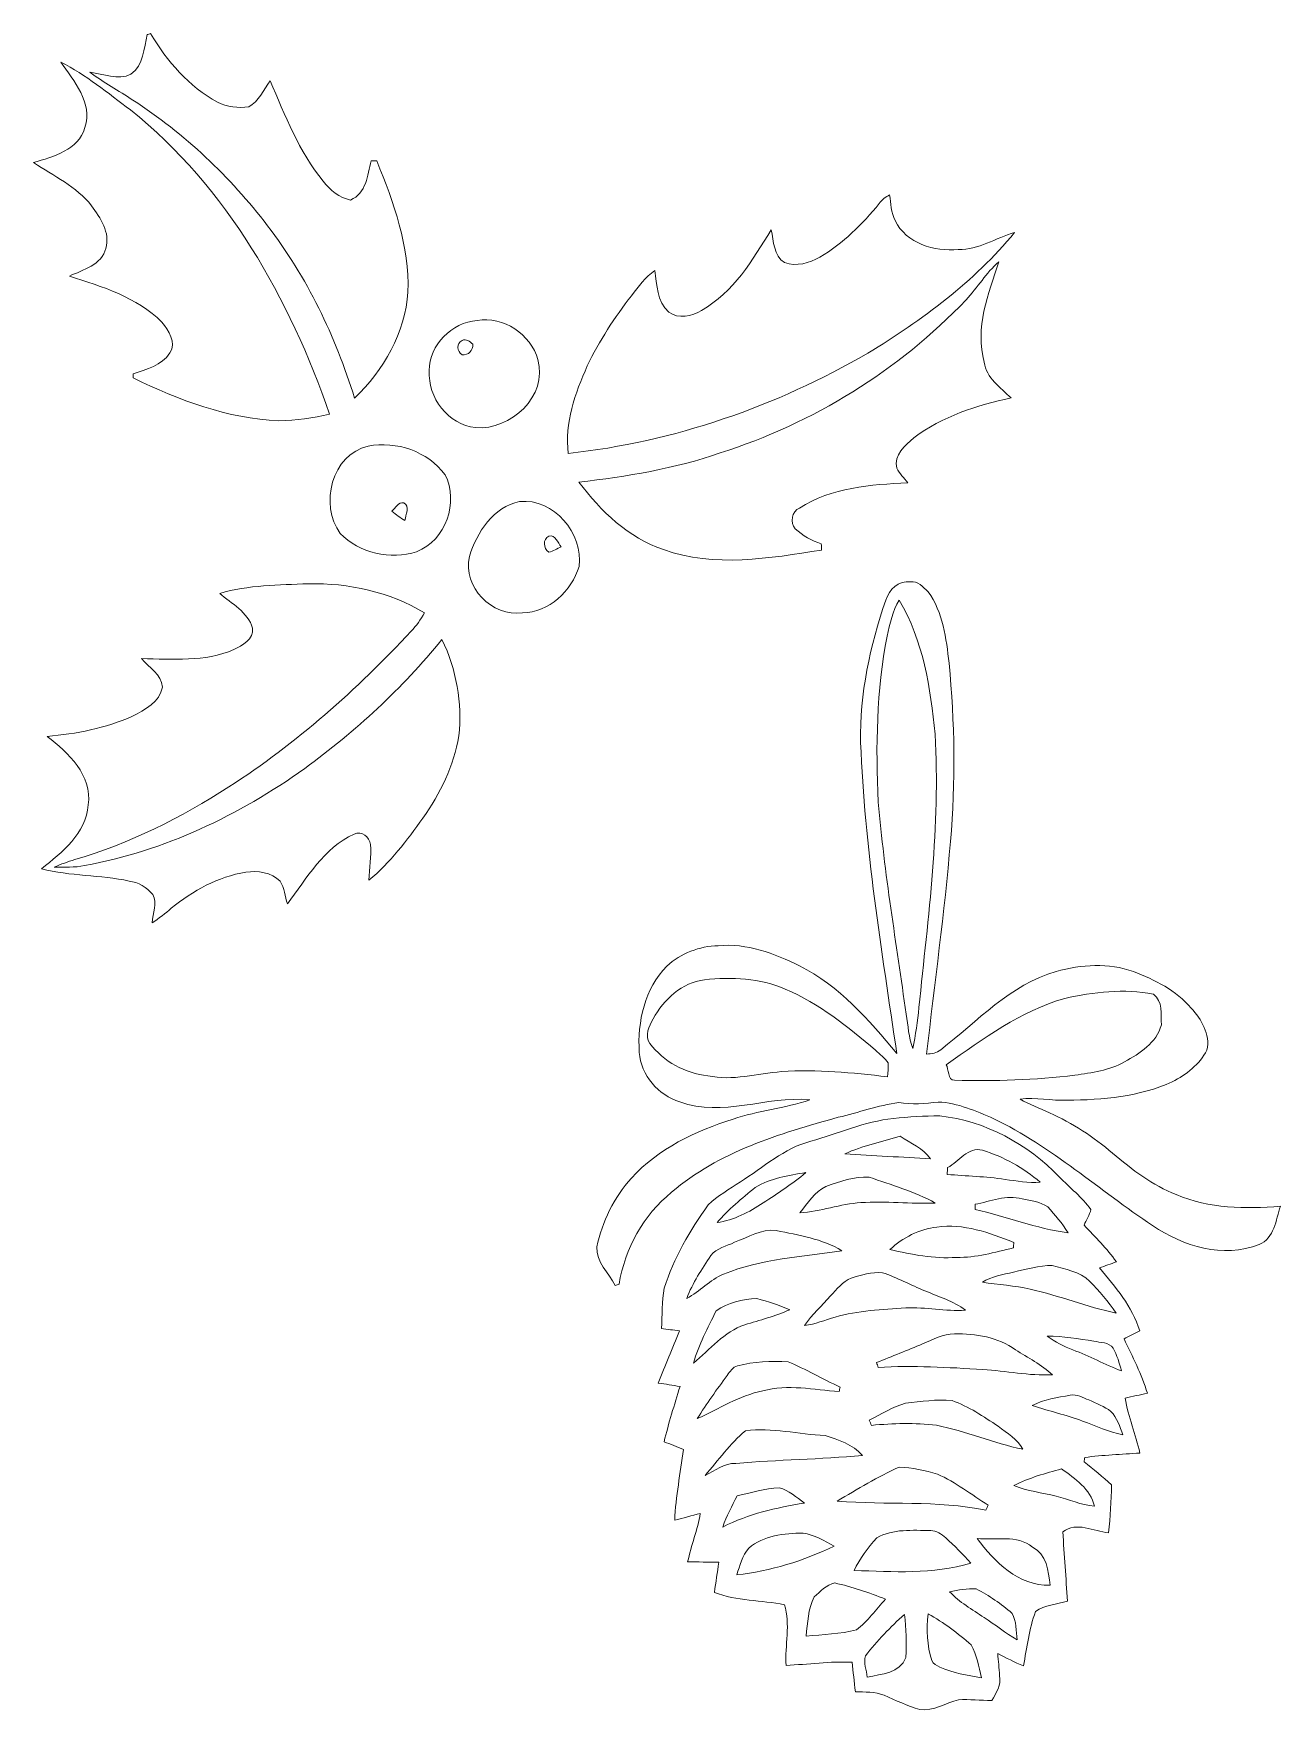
# Model space of a CAD drawing. Header units: centimetres. Extents: x -11.9 to 11.9, y -16 to 16.
import ezdxf

# ---------------------------------------------------------------- set-up
doc = ezdxf.new("R2010")
doc.units = ezdxf.units.CM
doc.header["$MEASUREMENT"] = 0
doc.layers.add('Layer 1', color=7, linetype='Continuous')

msp = doc.modelspace()

# ---------------------------------------------------------------- linework, layer by layer
at = {"layer": 'Layer 1', "color": 251, "lineweight": 9}
for points, knots in [([(-9.74248, 15.99626), (-9.72521, 16.0012), (-9.69099, 16.01072), (-9.67405, 16.01566), (-9.67405, 16.01566), (-9.36255, 15.48508), (-8.9438, 15.00107), (-8.39699, 14.70403), (-8.39699, 14.70403), (-8.21638, 14.60773), (-8.00048, 14.59009), (-7.8008, 14.61478), (-7.8008, 14.61478), (-7.60254, 14.71956), (-7.51823, 14.94216), (-7.39052, 15.11537), (-7.39052, 15.11537), (-7.10583, 14.45074), (-6.84125, 13.76106), (-6.37946, 13.1945), (-6.37946, 13.1945), (-6.24505, 13.02799), (-6.07219, 12.87665), (-5.85594, 12.83396), (-5.85594, 12.83396), (-5.55784, 12.96202), (-5.52468, 13.30739), (-5.46365, 13.5822), (-5.46365, 13.5822), (-5.43649, 13.58185), (-5.38251, 13.58114), (-5.35535, 13.58079), (-5.35535, 13.58079), (-5.02761, 12.78492), (-4.73022, 11.95025), (-4.7588, 11.07642), (-4.7588, 11.07642), (-4.80678, 10.29643), (-5.22341, 9.58205), (-5.77833, 9.04971), (-5.77833, 9.04971), (-6.14557, 10.2294), (-6.68391, 11.36076), (-7.44062, 12.34289), (-7.44062, 12.34289), (-8.1557, 13.27987), (-9.02494, 14.10255), (-10.01448, 14.74425), (-10.01448, 14.74425), (-10.28611, 14.92417), (-10.57328, 15.07939), (-10.83399, 15.27553), (-10.83399, 15.27553), (-10.57752, 15.25119), (-10.29777, 15.10585), (-10.04976, 15.24202), (-10.04976, 15.24202), (-9.8074, 15.411), (-9.80211, 15.73591), (-9.74248, 15.99626)], [0, 0, 0, 0, 0.0625, 0.0625, 0.0625, 0.0625, 0.125, 0.125, 0.125, 0.125, 0.1875, 0.1875, 0.1875, 0.1875, 0.25, 0.25, 0.25, 0.25, 0.3125, 0.3125, 0.3125, 0.3125, 0.375, 0.375, 0.375, 0.375, 0.4375, 0.4375, 0.4375, 0.4375, 0.5, 0.5, 0.5, 0.5, 0.5625, 0.5625, 0.5625, 0.5625, 0.625, 0.625, 0.625, 0.625, 0.6875, 0.6875, 0.6875, 0.6875, 0.75, 0.75, 0.75, 0.75, 0.8125, 0.8125, 0.8125, 0.8125, 0.875, 0.875, 0.875, 0.875, 1, 1, 1, 1]), ([(-11.39138, 15.47168), (-10.90701, 15.23038), (-10.49391, 14.87478), (-10.05964, 14.55693), (-10.05964, 14.55693), (-8.21461, 13.07879), (-7.01693, 10.9473), (-6.25387, 8.74068), (-6.25387, 8.74068), (-6.57314, 8.67295), (-6.89734, 8.61791), (-7.22472, 8.61474), (-7.22472, 8.61474), (-8.20332, 8.65778), (-9.1336, 9.00985), (-10.00496, 9.43495), (-10.00496, 9.43495), (-10.00637, 9.4547), (-10.00918, 9.49456), (-10.01059, 9.51432), (-10.01059, 9.51432), (-9.7566, 9.60251), (-9.46027, 9.66672), (-9.3054, 9.9112), (-9.3054, 9.9112), (-9.18228, 10.11122), (-9.32974, 10.34335), (-9.45957, 10.50033), (-9.45957, 10.50033), (-9.93511, 10.978), (-10.60151, 11.18225), (-11.22628, 11.38087), (-11.22628, 11.38087), (-10.97016, 11.49693), (-10.60715, 11.6003), (-10.52919, 11.91109), (-10.52919, 11.91109), (-10.44311, 12.21378), (-10.63467, 12.49282), (-10.80224, 12.72283), (-10.80224, 12.72283), (-11.08975, 13.09748), (-11.52861, 13.29257), (-11.91102, 13.54939), (-11.91102, 13.54939), (-11.53425, 13.66616), (-11.05518, 13.7854), (-10.93065, 14.21826), (-10.93065, 14.21826), (-10.77648, 14.70121), (-11.14161, 15.10691), (-11.39138, 15.47168)], [0, 0, 0, 0, 0.07142857, 0.07142857, 0.07142857, 0.07142857, 0.14285714, 0.14285714, 0.14285714, 0.14285714, 0.21428571, 0.21428571, 0.21428571, 0.21428571, 0.28571429, 0.28571429, 0.28571429, 0.28571429, 0.35714286, 0.35714286, 0.35714286, 0.35714286, 0.42857143, 0.42857143, 0.42857143, 0.42857143, 0.5, 0.5, 0.5, 0.5, 0.57142857, 0.57142857, 0.57142857, 0.57142857, 0.64285714, 0.64285714, 0.64285714, 0.64285714, 0.71428571, 0.71428571, 0.71428571, 0.71428571, 0.78571429, 0.78571429, 0.78571429, 0.78571429, 0.85714286, 0.85714286, 0.85714286, 0.85714286, 1, 1, 1, 1]), ([(4.24586, 12.76587), (4.29384, 12.84172), (4.36969, 12.89005), (4.44518, 12.93415), (4.44518, 12.93415), (4.46353, 12.76799), (4.4727, 12.59513), (4.54784, 12.44238), (4.54784, 12.44238), (4.76198, 12.00458), (5.30207, 11.84795), (5.7561, 11.88816), (5.7561, 11.88816), (6.14239, 11.88075), (6.47295, 12.10794), (6.83137, 12.21554), (6.83137, 12.21554), (6.05984, 11.27115), (5.06535, 10.53879), (4.02961, 9.90908), (4.02961, 9.90908), (2.27912, 8.89131), (0.32085, 8.20869), (-1.69528, 7.99279), (-1.69528, 7.99279), (-1.76513, 8.57099), (-1.56687, 9.14426), (-1.33121, 9.6639), (-1.33121, 9.6639), (-1.10614, 10.14368), (-0.81087, 10.58712), (-0.48843, 11.00657), (-0.48843, 11.00657), (-0.35084, 11.17696), (-0.22278, 11.36217), (-0.04146, 11.49023), (-0.04146, 11.49023), (0.00476, 11.21295), (-0.00759, 10.89968), (0.22313, 10.69436), (0.22313, 10.69436), (0.40304, 10.5536), (0.67257, 10.61358), (0.85142, 10.72646), (0.85142, 10.72646), (1.46067, 11.06866), (1.8258, 11.68778), (2.18316, 12.26387), (2.18316, 12.26387), (2.23184, 12.05432), (2.22267, 11.76257), (2.43822, 11.63945), (2.43822, 11.63945), (2.66224, 11.55585), (2.91307, 11.63134), (3.11239, 11.74458), (3.11239, 11.74458), (3.55759, 12.0014), (3.91884, 12.37464), (4.24586, 12.76587)], [0, 0, 0, 0, 0.0625, 0.0625, 0.0625, 0.0625, 0.125, 0.125, 0.125, 0.125, 0.1875, 0.1875, 0.1875, 0.1875, 0.25, 0.25, 0.25, 0.25, 0.3125, 0.3125, 0.3125, 0.3125, 0.375, 0.375, 0.375, 0.375, 0.4375, 0.4375, 0.4375, 0.4375, 0.5, 0.5, 0.5, 0.5, 0.5625, 0.5625, 0.5625, 0.5625, 0.625, 0.625, 0.625, 0.625, 0.6875, 0.6875, 0.6875, 0.6875, 0.75, 0.75, 0.75, 0.75, 0.8125, 0.8125, 0.8125, 0.8125, 0.875, 0.875, 0.875, 0.875, 1, 1, 1, 1]), ([(5.90392, 10.92861), (6.12758, 11.15827), (6.28562, 11.44648), (6.53327, 11.65286), (6.53327, 11.65286), (6.32266, 11.04291), (6.07572, 10.38568), (6.24999, 9.73516), (6.24999, 9.73516), (6.29515, 9.436), (6.56291, 9.24868), (6.76399, 9.05148), (6.76399, 9.05148), (6.10712, 8.91777), (5.44989, 8.69693), (4.90873, 8.29053), (4.90873, 8.29053), (4.74222, 8.14695), (4.51644, 7.95892), (4.57994, 7.71057), (4.57994, 7.71057), (4.63498, 7.6065), (4.72176, 7.5236), (4.7902, 7.42799), (4.7902, 7.42799), (4.08605, 7.3966), (3.33111, 7.34368), (2.72327, 6.94786), (2.72327, 6.94786), (2.5698, 6.8893), (2.53948, 6.6674), (2.64284, 6.5524), (2.64284, 6.5524), (2.78395, 6.41975), (2.95611, 6.32521), (3.13884, 6.26241), (3.13884, 6.26241), (3.14096, 6.22326), (3.14308, 6.1841), (3.1459, 6.14459), (3.1459, 6.14459), (2.1507, 5.98831), (1.09802, 5.80663), (0.12294, 6.15341), (0.12294, 6.15341), (-0.54663, 6.38165), (-1.07615, 6.88507), (-1.49032, 7.44316), (-1.49032, 7.44316), (-0.57768, 7.55076), (0.33743, 7.69857), (1.20808, 8.0009), (1.20808, 8.0009), (2.98221, 8.56958), (4.62121, 9.57465), (5.90392, 10.92861)], [0, 0, 0, 0, 0.06666667, 0.06666667, 0.06666667, 0.06666667, 0.13333333, 0.13333333, 0.13333333, 0.13333333, 0.2, 0.2, 0.2, 0.2, 0.26666667, 0.26666667, 0.26666667, 0.26666667, 0.33333333, 0.33333333, 0.33333333, 0.33333333, 0.4, 0.4, 0.4, 0.4, 0.46666667, 0.46666667, 0.46666667, 0.46666667, 0.53333333, 0.53333333, 0.53333333, 0.53333333, 0.6, 0.6, 0.6, 0.6, 0.66666667, 0.66666667, 0.66666667, 0.66666667, 0.73333333, 0.73333333, 0.73333333, 0.73333333, 0.8, 0.8, 0.8, 0.8, 0.86666667, 0.86666667, 0.86666667, 0.86666667, 1, 1, 1, 1]), ([(-3.43694, 10.53103), (-2.93565, 10.62663), (-2.41107, 10.26503), (-2.27454, 9.78384), (-2.27454, 9.78384), (-2.08051, 9.0864), (-2.79665, 8.43235), (-3.46587, 8.48456), (-3.46587, 8.48456), (-3.99397, 8.5396), (-4.38203, 9.05818), (-4.35064, 9.575), (-4.35064, 9.575), (-4.34958, 10.06642), (-3.92166, 10.49645), (-3.43694, 10.53103), (-3.43694, 10.53103), (-3.43694, 10.53103), (-3.43694, 10.53103), (-3.43694, 10.53103)], [0, 0, 0, 0, 0.16666667, 0.16666667, 0.16666667, 0.16666667, 0.33333333, 0.33333333, 0.33333333, 0.33333333, 0.5, 0.5, 0.5, 0.5, 0.66666667, 0.66666667, 0.66666667, 0.66666667, 1, 1, 1, 1]), ([(-3.72305, 10.15214), (-3.83805, 10.09817), (-3.82218, 9.94153), (-3.72552, 9.87698), (-3.72552, 9.87698), (-3.60592, 9.86216), (-3.50679, 9.96129), (-3.52161, 10.08088), (-3.52161, 10.08088), (-3.56994, 10.13874), (-3.64685, 10.18283), (-3.72305, 10.15214)], [0, 0, 0, 0, 0.25, 0.25, 0.25, 0.25, 0.5, 0.5, 0.5, 0.5, 1, 1, 1, 1]), ([(-5.51798, 8.13143), (-4.97647, 8.23409), (-4.38203, 8.03089), (-4.04936, 7.58533), (-4.04936, 7.58533), (-3.78231, 7.0611), (-4.0342, 6.32803), (-4.59194, 6.1146), (-4.59194, 6.1146), (-5.09006, 5.9495), (-5.68837, 6.08109), (-6.05208, 6.46491), (-6.05208, 6.46491), (-6.45425, 7.0036), (-6.2133, 7.97445), (-5.51798, 8.13143), (-5.51798, 8.13143), (-5.51798, 8.13143), (-5.51798, 8.13143), (-5.51798, 8.13143)], [0, 0, 0, 0, 0.16666667, 0.16666667, 0.16666667, 0.16666667, 0.33333333, 0.33333333, 0.33333333, 0.33333333, 0.5, 0.5, 0.5, 0.5, 0.66666667, 0.66666667, 0.66666667, 0.66666667, 1, 1, 1, 1]), ([(-5.06571, 6.88718), (-4.98564, 6.82298), (-4.90238, 6.76371), (-4.81489, 6.70974), (-4.81489, 6.70974), (-4.80466, 6.82192), (-4.71047, 6.97679), (-4.83746, 7.0484), (-4.83746, 7.0484), (-4.94189, 7.06675), (-4.99693, 6.94504), (-5.06571, 6.88718)], [0, 0, 0, 0, 0.25, 0.25, 0.25, 0.25, 0.5, 0.5, 0.5, 0.5, 1, 1, 1, 1]), ([(-2.62414, 7.07133), (-1.96939, 7.14542), (-1.41094, 6.45574), (-1.48749, 5.83203), (-1.48749, 5.83203), (-1.63002, 5.36636), (-2.06428, 4.94938), (-2.57052, 4.94303), (-2.57052, 4.94303), (-3.14555, 4.8693), (-3.72516, 5.43656), (-3.58335, 6.025), (-3.58335, 6.025), (-3.44329, 6.47761), (-3.12403, 6.97644), (-2.62414, 7.07133), (-2.62414, 7.07133), (-2.62414, 7.07133), (-2.62414, 7.07133), (-2.62414, 7.07133)], [0, 0, 0, 0, 0.16666667, 0.16666667, 0.16666667, 0.16666667, 0.33333333, 0.33333333, 0.33333333, 0.33333333, 0.5, 0.5, 0.5, 0.5, 0.66666667, 0.66666667, 0.66666667, 0.66666667, 1, 1, 1, 1]), ([(-2.06428, 6.41235), (-2.18599, 6.35449), (-2.17259, 6.17422), (-2.06711, 6.10472), (-2.06711, 6.10472), (-1.98244, 6.12448), (-1.90765, 6.16999), (-1.83075, 6.20844), (-1.83075, 6.20844), (-1.89601, 6.28393), (-1.93905, 6.44057), (-2.06428, 6.41235)], [0, 0, 0, 0, 0.25, 0.25, 0.25, 0.25, 0.5, 0.5, 0.5, 0.5, 1, 1, 1, 1]), ([(-8.35537, 5.31732), (-7.8068, 5.47643), (-7.22789, 5.48031), (-6.66168, 5.50077), (-6.66168, 5.50077), (-5.8891, 5.5177), (-5.10911, 5.34731), (-4.44376, 4.94585), (-4.44376, 4.94585), (-4.51362, 4.81955), (-4.59687, 4.70102), (-4.69564, 4.59589), (-4.69564, 4.59589), (-5.73741, 3.47582), (-6.88923, 2.44995), (-8.17721, 1.62021), (-8.17721, 1.62021), (-9.09091, 1.02966), (-10.07515, 0.53789), (-11.12115, 0.23027), (-11.12115, 0.23027), (-11.2552, 0.1904), (-11.38785, 0.14419), (-11.5145, 0.08492), (-11.5145, 0.08492), (-11.32153, 0.08775), (-11.12609, 0.07575), (-10.93559, 0.11456), (-10.93559, 0.11456), (-9.41194, 0.39396), (-7.9853, 1.07623), (-6.72977, 1.97123), (-6.72977, 1.97123), (-5.75928, 2.68207), (-4.86605, 3.50122), (-4.10792, 4.43679), (-4.10792, 4.43679), (-3.82888, 3.86847), (-3.72163, 3.22218), (-3.78513, 2.59317), (-3.78513, 2.59317), (-3.88321, 2.02379), (-4.13897, 1.48968), (-4.47445, 1.02261), (-4.47445, 1.02261), (-4.77715, 0.59575), (-5.09712, 0.1703), (-5.50457, -0.16273), (-5.50457, -0.16273), (-5.50175, 0.06446), (-5.45025, 0.292), (-5.47459, 0.51813), (-5.47459, 0.51813), (-5.48835, 0.66348), (-5.64568, 0.78201), (-5.78644, 0.7164), (-5.78644, 0.7164), (-6.36853, 0.45217), (-6.69097, -0.12921), (-7.06244, -0.61675), (-7.06244, -0.61675), (-7.10548, -0.47211), (-7.11747, -0.31372), (-7.20108, -0.18495), (-7.20108, -0.18495), (-7.36653, -0.01209), (-7.62865, 0.02283), (-7.85513, -0.01139), (-7.85513, -0.01139), (-8.38535, -0.09464), (-8.86619, -0.36663), (-9.27964, -0.6986), (-9.27964, -0.6986), (-9.39607, -0.79737), (-9.51354, -0.89615), (-9.64441, -0.97588), (-9.64441, -0.97588), (-9.63277, -0.79808), (-9.54423, -0.60052), (-9.6349, -0.43401), (-9.6349, -0.43401), (-9.75061, -0.3049), (-9.90795, -0.20189), (-10.08292, -0.17966), (-10.08292, -0.17966), (-10.63643, -0.06148), (-11.21075, -0.08794), (-11.76003, 0.05423), (-11.76003, 0.05423), (-11.36421, 0.37279), (-10.90983, 0.72627), (-10.86609, 1.27449), (-10.86609, 1.27449), (-10.7913, 1.8467), (-11.24039, 2.27179), (-11.65243, 2.58471), (-11.65243, 2.58471), (-11.09434, 2.63092), (-10.53554, 2.74099), (-10.02189, 2.96994), (-10.02189, 2.96994), (-9.78835, 3.09588), (-9.49978, 3.23982), (-9.44863, 3.52839), (-9.44863, 3.52839), (-9.46697, 3.7711), (-9.70651, 3.8988), (-9.84655, 4.0699), (-9.84655, 4.0699), (-9.25848, 4.06179), (-8.63795, 4.00464), (-8.08196, 4.24206), (-8.08196, 4.24206), (-7.9204, 4.32249), (-7.7045, 4.44032), (-7.72566, 4.65128), (-7.72566, 4.65128), (-7.81597, 4.96243), (-8.12818, 5.11977), (-8.35537, 5.31732)], [0, 0, 0, 0, 0.03225806, 0.03225806, 0.03225806, 0.03225806, 0.06451613, 0.06451613, 0.06451613, 0.06451613, 0.09677419, 0.09677419, 0.09677419, 0.09677419, 0.12903226, 0.12903226, 0.12903226, 0.12903226, 0.16129032, 0.16129032, 0.16129032, 0.16129032, 0.19354839, 0.19354839, 0.19354839, 0.19354839, 0.22580645, 0.22580645, 0.22580645, 0.22580645, 0.25806452, 0.25806452, 0.25806452, 0.25806452, 0.29032258, 0.29032258, 0.29032258, 0.29032258, 0.32258065, 0.32258065, 0.32258065, 0.32258065, 0.35483871, 0.35483871, 0.35483871, 0.35483871, 0.38709677, 0.38709677, 0.38709677, 0.38709677, 0.41935484, 0.41935484, 0.41935484, 0.41935484, 0.4516129, 0.4516129, 0.4516129, 0.4516129, 0.48387097, 0.48387097, 0.48387097, 0.48387097, 0.51612903, 0.51612903, 0.51612903, 0.51612903, 0.5483871, 0.5483871, 0.5483871, 0.5483871, 0.58064516, 0.58064516, 0.58064516, 0.58064516, 0.61290323, 0.61290323, 0.61290323, 0.61290323, 0.64516129, 0.64516129, 0.64516129, 0.64516129, 0.67741935, 0.67741935, 0.67741935, 0.67741935, 0.70967742, 0.70967742, 0.70967742, 0.70967742, 0.74193548, 0.74193548, 0.74193548, 0.74193548, 0.77419355, 0.77419355, 0.77419355, 0.77419355, 0.80645161, 0.80645161, 0.80645161, 0.80645161, 0.83870968, 0.83870968, 0.83870968, 0.83870968, 0.87096774, 0.87096774, 0.87096774, 0.87096774, 0.90322581, 0.90322581, 0.90322581, 0.90322581, 0.93548387, 0.93548387, 0.93548387, 0.93548387, 1, 1, 1, 1]), ([(4.3725, 5.18962), (4.4346, 5.38894), (4.61698, 5.56603), (4.841, 5.54098), (4.841, 5.54098), (4.97964, 5.55757), (5.08759, 5.43903), (5.17825, 5.34943), (5.17825, 5.34943), (5.46859, 4.9582), (5.52186, 4.45478), (5.58254, 3.98594), (5.58254, 3.98594), (5.68202, 2.85247), (5.71377, 1.70947), (5.60476, 0.57528), (5.60476, 0.57528), (5.49505, -0.78291), (5.3042, -2.13334), (5.15038, -3.4866), (5.15038, -3.4866), (5.24457, -3.47707), (5.34794, -3.47531), (5.42026, -3.40334), (5.42026, -3.40334), (6.12123, -2.86183), (6.74988, -2.1591), (7.62688, -1.90686), (7.62688, -1.90686), (8.1056, -1.77739), (8.63054, -1.73576), (9.10326, -1.91145), (9.10326, -1.91145), (9.50966, -2.06914), (9.91959, -2.26669), (10.20463, -2.60783), (10.20463, -2.60783), (10.40113, -2.82091), (10.57505, -3.10948), (10.50626, -3.4111), (10.50626, -3.4111), (10.3655, -3.6831), (10.11326, -3.8803), (9.84408, -4.01577), (9.84408, -4.01577), (9.21861, -4.30187), (8.51694, -4.36255), (7.83749, -4.36854), (7.83749, -4.36854), (7.53622, -4.3816), (7.23601, -4.30645), (6.93544, -4.34491), (6.93544, -4.34491), (7.11324, -4.45215), (7.31009, -4.52024), (7.49812, -4.60737), (7.49812, -4.60737), (7.93309, -4.80775), (8.33985, -5.06845), (8.70427, -5.3796), (8.70427, -5.3796), (9.07327, -5.69393), (9.46697, -5.99414), (9.9217, -6.173), (9.9217, -6.173), (10.54894, -6.44147), (11.2418, -6.44923), (11.91102, -6.39349), (11.91102, -6.39349), (11.82388, -6.6556), (11.79531, -7.00697), (11.50497, -7.12656), (11.50497, -7.12656), (10.81247, -7.3922), (10.05682, -7.16219), (9.46908, -6.76496), (9.46908, -6.76496), (8.4545, -6.08869), (7.53551, -5.2586), (6.43273, -4.72097), (6.43273, -4.72097), (6.09512, -4.57633), (5.74623, -4.41758), (5.37369, -4.40241), (5.37369, -4.40241), (5.12181, -4.43381), (4.86887, -4.45321), (4.61734, -4.4137), (4.61734, -4.4137), (4.2247, -4.46697), (3.84793, -4.60314), (3.4634, -4.69486), (3.4634, -4.69486), (2.33979, -5.00284), (1.17951, -5.35491), (0.27781, -6.12785), (0.27781, -6.12785), (-0.26124, -6.56212), (-0.61013, -7.20241), (-0.72514, -7.88186), (-0.72514, -7.88186), (-0.74313, -7.88785), (-0.77876, -7.9002), (-0.79675, -7.9062), (-0.79675, -7.9062), (-0.91776, -7.66525), (-1.16929, -7.46417), (-1.14777, -7.17277), (-1.14777, -7.17277), (-1.05181, -6.68594), (-0.81616, -6.22874), (-0.48913, -5.85621), (-0.48913, -5.85621), (0.02451, -5.29317), (0.73536, -4.95521), (1.45256, -4.72838), (1.45256, -4.72838), (1.93128, -4.56857), (2.44175, -4.52729), (2.91801, -4.35972), (2.91801, -4.35972), (2.08967, -4.28282), (1.25112, -4.70086), (0.43903, -4.401), (0.43903, -4.401), (0.02381, -4.27576), (-0.30569, -3.89088), (-0.33885, -3.45379), (-0.33885, -3.45379), (-0.3766, -2.86924), (-0.23231, -2.2353), (0.18785, -1.80526), (0.18785, -1.80526), (0.45667, -1.56467), (0.80874, -1.42003), (1.17069, -1.41615), (1.17069, -1.41615), (1.71538, -1.36394), (2.24278, -1.5629), (2.72186, -1.80067), (2.72186, -1.80067), (3.48104, -2.18203), (4.05007, -2.83255), (4.58276, -3.47602), (4.58276, -3.47602), (4.29243, -1.50293), (3.96399, 0.47192), (3.89097, 2.46864), (3.89097, 2.46864), (3.87156, 3.3968), (4.06912, 4.31685), (4.3725, 5.18962), (4.3725, 5.18962), (4.3725, 5.18962), (4.3725, 5.18962), (4.3725, 5.18962)], [0, 0, 0, 0, 0.025, 0.025, 0.025, 0.025, 0.05, 0.05, 0.05, 0.05, 0.075, 0.075, 0.075, 0.075, 0.1, 0.1, 0.1, 0.1, 0.125, 0.125, 0.125, 0.125, 0.15, 0.15, 0.15, 0.15, 0.175, 0.175, 0.175, 0.175, 0.2, 0.2, 0.2, 0.2, 0.225, 0.225, 0.225, 0.225, 0.25, 0.25, 0.25, 0.25, 0.275, 0.275, 0.275, 0.275, 0.3, 0.3, 0.3, 0.3, 0.325, 0.325, 0.325, 0.325, 0.35, 0.35, 0.35, 0.35, 0.375, 0.375, 0.375, 0.375, 0.4, 0.4, 0.4, 0.4, 0.425, 0.425, 0.425, 0.425, 0.45, 0.45, 0.45, 0.45, 0.475, 0.475, 0.475, 0.475, 0.5, 0.5, 0.5, 0.5, 0.525, 0.525, 0.525, 0.525, 0.55, 0.55, 0.55, 0.55, 0.575, 0.575, 0.575, 0.575, 0.6, 0.6, 0.6, 0.6, 0.625, 0.625, 0.625, 0.625, 0.65, 0.65, 0.65, 0.65, 0.675, 0.675, 0.675, 0.675, 0.7, 0.7, 0.7, 0.7, 0.725, 0.725, 0.725, 0.725, 0.75, 0.75, 0.75, 0.75, 0.775, 0.775, 0.775, 0.775, 0.8, 0.8, 0.8, 0.8, 0.825, 0.825, 0.825, 0.825, 0.85, 0.85, 0.85, 0.85, 0.875, 0.875, 0.875, 0.875, 0.9, 0.9, 0.9, 0.9, 0.925, 0.925, 0.925, 0.925, 0.95, 0.95, 0.95, 0.95, 1, 1, 1, 1]), ([(4.39544, 4.50276), (4.194, 3.4596), (4.17848, 2.3868), (4.22434, 1.32847), (4.22434, 1.32847), (4.34746, -0.02832), (4.57112, -1.37346), (4.76021, -2.72213), (4.76021, -2.72213), (4.79655, -2.94191), (4.81031, -3.16875), (4.88474, -3.38077), (4.88474, -3.38077), (4.94189, -3.12218), (4.98034, -2.86007), (5.00363, -2.59654), (5.00363, -2.59654), (5.18213, -0.86229), (5.41673, 0.87762), (5.3116, 2.62492), (5.3116, 2.62492), (5.22729, 3.5051), (5.08971, 4.42162), (4.62473, 5.18997), (4.62473, 5.18997), (4.50092, 4.97936), (4.45118, 4.73771), (4.39544, 4.50276), (4.39544, 4.50276), (4.39544, 4.50276), (4.39544, 4.50276), (4.39544, 4.50276)], [0, 0, 0, 0, 0.11111111, 0.11111111, 0.11111111, 0.11111111, 0.22222222, 0.22222222, 0.22222222, 0.22222222, 0.33333333, 0.33333333, 0.33333333, 0.33333333, 0.44444444, 0.44444444, 0.44444444, 0.44444444, 0.55555556, 0.55555556, 0.55555556, 0.55555556, 0.66666667, 0.66666667, 0.66666667, 0.66666667, 0.77777778, 0.77777778, 0.77777778, 0.77777778, 1, 1, 1, 1]), ([(0.90822, -2.06773), (0.47501, -2.11747), (0.12823, -2.44379), (-0.07427, -2.8135), (-0.07427, -2.8135), (-0.14764, -2.95249), (-0.24642, -3.13523), (-0.13741, -3.28234), (-0.13741, -3.28234), (0.12576, -3.62947), (0.53886, -3.85737), (0.97243, -3.90076), (0.97243, -3.90076), (1.44374, -4.00589), (1.91187, -3.85913), (2.38072, -3.82138), (2.38072, -3.82138), (3.057, -3.77482), (3.73363, -3.83973), (4.40461, -3.92263), (4.40461, -3.92263), (4.41519, -3.83444), (4.41872, -3.74272), (4.41872, -3.65523), (4.41872, -3.65523), (4.35416, -3.56068), (4.26033, -3.49048), (4.17672, -3.41428), (4.17672, -3.41428), (3.64861, -2.96308), (3.09616, -2.51893), (2.45127, -2.24694), (2.45127, -2.24694), (1.96867, -2.03245), (1.4261, -2.00775), (0.90822, -2.06773), (0.90822, -2.06773), (0.90822, -2.06773), (0.90822, -2.06773), (0.90822, -2.06773)], [0, 0, 0, 0, 0.09090909, 0.09090909, 0.09090909, 0.09090909, 0.18181818, 0.18181818, 0.18181818, 0.18181818, 0.27272727, 0.27272727, 0.27272727, 0.27272727, 0.36363636, 0.36363636, 0.36363636, 0.36363636, 0.45454545, 0.45454545, 0.45454545, 0.45454545, 0.54545455, 0.54545455, 0.54545455, 0.54545455, 0.63636364, 0.63636364, 0.63636364, 0.63636364, 0.72727273, 0.72727273, 0.72727273, 0.72727273, 0.81818182, 0.81818182, 0.81818182, 0.81818182, 1, 1, 1, 1]), ([(7.78987, -2.42192), (6.94884, -2.6678), (6.23129, -3.19379), (5.52327, -3.69015), (5.52327, -3.69015), (5.58077, -3.76424), (5.54479, -3.98649), (5.68414, -3.98543), (5.68414, -3.98543), (6.45108, -4.00836), (7.22154, -3.98402), (7.98389, -3.88982), (7.98389, -3.88982), (8.30633, -3.84079), (8.64465, -3.80304), (8.93146, -3.63477), (8.93146, -3.63477), (9.22602, -3.47743), (9.54317, -3.27035), (9.63595, -2.92745), (9.63595, -2.92745), (9.6296, -2.73871), (9.66594, -2.46954), (9.4832, -2.3443), (9.4832, -2.3443), (8.92652, -2.22507), (8.34091, -2.30479), (7.78987, -2.42192)], [0, 0, 0, 0, 0.125, 0.125, 0.125, 0.125, 0.25, 0.25, 0.25, 0.25, 0.375, 0.375, 0.375, 0.375, 0.5, 0.5, 0.5, 0.5, 0.625, 0.625, 0.625, 0.625, 0.75, 0.75, 0.75, 0.75, 1, 1, 1, 1]), ([(4.51573, -4.71779), (4.81031, -4.68851), (5.10629, -4.66523), (5.40262, -4.66911), (5.40262, -4.66911), (6.27363, -4.76189), (7.08325, -5.20463), (7.68509, -5.83257), (7.68509, -5.83257), (7.8897, -6.03753), (8.11688, -6.22486), (8.29115, -6.45769), (8.29115, -6.45769), (8.26435, -6.56459), (8.2005, -6.65631), (8.15852, -6.75685), (8.15852, -6.75685), (8.37124, -6.98369), (8.59914, -7.20029), (8.77693, -7.45711), (8.77693, -7.45711), (8.66899, -7.49521), (8.56033, -7.53261), (8.45344, -7.57282), (8.45344, -7.57282), (8.76177, -7.93689), (9.08068, -8.30978), (9.22179, -8.7758), (9.22179, -8.7758), (9.12125, -8.82554), (9.02141, -8.87599), (8.92264, -8.92855), (8.92264, -8.92855), (9.08668, -9.26757), (9.25636, -9.60694), (9.36996, -9.96713), (9.36996, -9.96713), (9.22708, -9.99711), (9.08455, -10.02922), (8.94238, -10.06202), (8.94238, -10.06202), (9.00589, -10.41904), (9.14559, -10.7577), (9.22532, -11.11154), (9.22532, -11.11154), (8.87359, -11.13729), (8.52047, -11.14682), (8.17087, -11.1962), (8.17087, -11.1962), (8.16804, -11.21667), (8.1624, -11.25724), (8.15958, -11.2777), (8.15958, -11.2777), (8.33985, -11.41881), (8.51553, -11.56662), (8.68628, -11.71973), (8.68628, -11.71973), (8.67322, -12.02558), (8.66122, -12.3325), (8.62701, -12.6373), (8.62701, -12.6373), (8.34232, -12.60449), (8.01564, -12.41329), (7.75565, -12.61719), (7.75565, -12.61719), (7.7754, -13.05887), (7.81633, -13.49949), (7.84208, -13.94117), (7.84208, -13.94117), (7.63994, -14.00678), (7.40499, -14.00749), (7.23177, -14.13943), (7.23177, -14.13943), (7.10654, -14.47069), (7.0702, -14.83158), (7.0007, -15.17871), (7.0007, -15.17871), (6.83031, -15.11415), (6.67262, -15.02032), (6.50928, -14.94235), (6.50928, -14.94235), (6.51881, -15.08205), (6.53786, -15.2221), (6.5435, -15.36322), (6.5435, -15.36322), (6.58443, -15.54243), (6.47683, -15.69412), (6.3971, -15.84158), (6.3971, -15.84158), (6.18402, -15.83382), (5.97236, -15.81548), (5.75928, -15.82465), (5.75928, -15.82465), (5.51586, -15.89062), (5.28478, -16.04866), (5.02056, -16.0095), (5.02056, -16.0095), (4.78279, -15.94636), (4.56336, -15.83417), (4.33758, -15.73928), (4.33758, -15.73928), (4.16649, -15.66519), (3.97281, -15.68318), (3.79148, -15.67119), (3.79148, -15.67119), (3.76573, -15.48387), (3.74774, -15.29442), (3.72798, -15.1071), (3.72798, -15.1071), (3.30536, -15.09017), (2.8859, -15.14696), (2.46539, -15.17095), (2.46539, -15.17095), (2.44386, -14.78642), (2.54971, -14.37967), (2.43822, -14.0082), (2.43822, -14.0082), (1.99337, -13.92353), (1.52347, -13.94082), (1.09555, -13.7736), (1.09555, -13.7736), (1.12694, -13.58204), (1.15411, -13.38978), (1.17845, -13.19751), (1.17845, -13.19751), (0.98054, -13.19434), (0.78298, -13.19152), (0.58578, -13.18905), (0.58578, -13.18905), (0.6521, -12.87648), (0.77593, -12.5798), (0.82744, -12.26406), (0.82744, -12.26406), (0.66269, -12.30216), (0.50253, -12.3572), (0.33813, -12.396), (0.33813, -12.396), (0.35895, -11.94092), (0.4482, -11.49289), (0.50464, -11.04169), (0.50464, -11.04169), (0.38258, -10.99053), (0.25911, -10.94291), (0.13564, -10.89564), (0.13564, -10.89564), (0.22101, -10.53933), (0.33178, -10.18973), (0.44044, -9.84013), (0.44044, -9.84013), (0.3018, -9.81508), (0.16351, -9.79462), (0.02487, -9.77275), (0.02487, -9.77275), (0.14763, -9.43584), (0.30744, -9.1134), (0.42738, -8.77509), (0.42738, -8.77509), (0.31167, -8.75886), (0.19879, -8.74793), (0.08413, -8.73276), (0.08413, -8.73276), (0.10142, -8.47558), (0.09366, -8.21488), (0.13846, -7.96123), (0.13846, -7.96123), (0.31802, -7.38479), (0.6267, -6.85633), (0.97878, -6.36915), (0.97878, -6.36915), (1.15552, -6.18782), (1.38976, -6.07458), (1.59261, -5.92606), (1.59261, -5.92606), (2.03288, -5.65689), (2.4227, -5.28224), (2.936, -5.15277), (2.936, -5.15277), (3.46164, -5.0039), (3.96681, -4.77283), (4.51573, -4.71779), (4.51573, -4.71779), (4.51573, -4.71779), (4.51573, -4.71779), (4.51573, -4.71779)], [0, 0, 0, 0, 0.0212766, 0.0212766, 0.0212766, 0.0212766, 0.04255319, 0.04255319, 0.04255319, 0.04255319, 0.06382979, 0.06382979, 0.06382979, 0.06382979, 0.08510638, 0.08510638, 0.08510638, 0.08510638, 0.10638298, 0.10638298, 0.10638298, 0.10638298, 0.12765957, 0.12765957, 0.12765957, 0.12765957, 0.14893617, 0.14893617, 0.14893617, 0.14893617, 0.17021277, 0.17021277, 0.17021277, 0.17021277, 0.19148936, 0.19148936, 0.19148936, 0.19148936, 0.21276596, 0.21276596, 0.21276596, 0.21276596, 0.23404255, 0.23404255, 0.23404255, 0.23404255, 0.25531915, 0.25531915, 0.25531915, 0.25531915, 0.27659574, 0.27659574, 0.27659574, 0.27659574, 0.29787234, 0.29787234, 0.29787234, 0.29787234, 0.31914894, 0.31914894, 0.31914894, 0.31914894, 0.34042553, 0.34042553, 0.34042553, 0.34042553, 0.36170213, 0.36170213, 0.36170213, 0.36170213, 0.38297872, 0.38297872, 0.38297872, 0.38297872, 0.40425532, 0.40425532, 0.40425532, 0.40425532, 0.42553191, 0.42553191, 0.42553191, 0.42553191, 0.44680851, 0.44680851, 0.44680851, 0.44680851, 0.46808511, 0.46808511, 0.46808511, 0.46808511, 0.4893617, 0.4893617, 0.4893617, 0.4893617, 0.5106383, 0.5106383, 0.5106383, 0.5106383, 0.53191489, 0.53191489, 0.53191489, 0.53191489, 0.55319149, 0.55319149, 0.55319149, 0.55319149, 0.57446809, 0.57446809, 0.57446809, 0.57446809, 0.59574468, 0.59574468, 0.59574468, 0.59574468, 0.61702128, 0.61702128, 0.61702128, 0.61702128, 0.63829787, 0.63829787, 0.63829787, 0.63829787, 0.65957447, 0.65957447, 0.65957447, 0.65957447, 0.68085106, 0.68085106, 0.68085106, 0.68085106, 0.70212766, 0.70212766, 0.70212766, 0.70212766, 0.72340426, 0.72340426, 0.72340426, 0.72340426, 0.74468085, 0.74468085, 0.74468085, 0.74468085, 0.76595745, 0.76595745, 0.76595745, 0.76595745, 0.78723404, 0.78723404, 0.78723404, 0.78723404, 0.80851064, 0.80851064, 0.80851064, 0.80851064, 0.82978723, 0.82978723, 0.82978723, 0.82978723, 0.85106383, 0.85106383, 0.85106383, 0.85106383, 0.87234043, 0.87234043, 0.87234043, 0.87234043, 0.89361702, 0.89361702, 0.89361702, 0.89361702, 0.91489362, 0.91489362, 0.91489362, 0.91489362, 0.93617021, 0.93617021, 0.93617021, 0.93617021, 0.95744681, 0.95744681, 0.95744681, 0.95744681, 1, 1, 1, 1]), ([(4.64768, -5.05434), (4.29137, -5.1563), (3.92907, -5.24308), (3.58793, -5.39125), (3.58793, -5.39125), (4.13262, -5.44028), (4.68048, -5.44522), (5.22552, -5.49038), (5.22552, -5.49038), (5.09006, -5.28118), (4.84135, -5.19475), (4.64768, -5.05434), (4.64768, -5.05434), (4.64768, -5.05434), (4.64768, -5.05434), (4.64768, -5.05434)], [0, 0, 0, 0, 0.2, 0.2, 0.2, 0.2, 0.4, 0.4, 0.4, 0.4, 0.6, 0.6, 0.6, 0.6, 1, 1, 1, 1]), ([(5.55184, -5.65371), (5.54832, -5.6971), (5.54549, -5.7405), (5.54303, -5.78459), (5.54303, -5.78459), (5.91133, -5.82058), (6.2828, -5.82375), (6.64934, -5.88125), (6.64934, -5.88125), (6.87159, -5.91336), (7.09489, -5.94864), (7.32103, -5.93664), (7.32103, -5.93664), (7.00353, -5.65865), (6.6197, -5.4491), (6.21754, -5.32316), (6.21754, -5.32316), (5.94061, -5.24872), (5.77127, -5.54753), (5.55184, -5.65371), (5.55184, -5.65371), (5.55184, -5.65371), (5.55184, -5.65371), (5.55184, -5.65371)], [0, 0, 0, 0, 0.14285714, 0.14285714, 0.14285714, 0.14285714, 0.28571429, 0.28571429, 0.28571429, 0.28571429, 0.42857143, 0.42857143, 0.42857143, 0.42857143, 0.57142857, 0.57142857, 0.57142857, 0.57142857, 0.71428571, 0.71428571, 0.71428571, 0.71428571, 1, 1, 1, 1]), ([(1.87695, -6.03401), (1.62295, -6.24497), (1.36225, -6.45346), (1.14811, -6.70711), (1.14811, -6.70711), (1.46879, -6.65807), (1.76335, -6.50744), (2.03041, -6.32963), (2.03041, -6.32963), (2.30734, -6.14654), (2.58815, -5.96698), (2.84145, -5.75143), (2.84145, -5.75143), (2.51124, -5.80294), (2.16905, -5.8622), (1.87695, -6.03401), (1.87695, -6.03401), (1.87695, -6.03401), (1.87695, -6.03401), (1.87695, -6.03401)], [0, 0, 0, 0, 0.16666667, 0.16666667, 0.16666667, 0.16666667, 0.33333333, 0.33333333, 0.33333333, 0.33333333, 0.5, 0.5, 0.5, 0.5, 0.66666667, 0.66666667, 0.66666667, 0.66666667, 1, 1, 1, 1]), ([(3.2281, -6.01425), (3.01008, -6.11867), (2.87708, -6.3381), (2.72927, -6.51978), (2.72927, -6.51978), (3.12544, -6.49615), (3.5015, -6.3501), (3.89732, -6.3247), (3.89732, -6.3247), (4.37004, -6.29506), (4.84347, -6.35151), (5.31689, -6.33316), (5.31689, -6.33316), (4.91931, -6.1162), (4.48011, -5.98603), (4.05325, -5.83963), (4.05325, -5.83963), (3.7682, -5.81529), (3.49409, -5.92994), (3.2281, -6.01425), (3.2281, -6.01425), (3.2281, -6.01425), (3.2281, -6.01425), (3.2281, -6.01425)], [0, 0, 0, 0, 0.14285714, 0.14285714, 0.14285714, 0.14285714, 0.28571429, 0.28571429, 0.28571429, 0.28571429, 0.42857143, 0.42857143, 0.42857143, 0.42857143, 0.57142857, 0.57142857, 0.57142857, 0.57142857, 0.71428571, 0.71428571, 0.71428571, 0.71428571, 1, 1, 1, 1]), ([(6.07607, -6.35645), (6.07607, -6.38079), (6.07572, -6.42947), (6.07572, -6.45381), (6.07572, -6.45381), (6.6698, -6.59634), (7.24835, -6.81964), (7.85513, -6.90219), (7.85513, -6.90219), (7.74189, -6.7251), (7.60995, -6.55929), (7.46602, -6.40689), (7.46602, -6.40689), (7.32455, -6.306), (7.14146, -6.29189), (6.97777, -6.25379), (6.97777, -6.25379), (6.67333, -6.16736), (6.37276, -6.30494), (6.07607, -6.35645), (6.07607, -6.35645), (6.07607, -6.35645), (6.07607, -6.35645), (6.07607, -6.35645)], [0, 0, 0, 0, 0.14285714, 0.14285714, 0.14285714, 0.14285714, 0.28571429, 0.28571429, 0.28571429, 0.28571429, 0.42857143, 0.42857143, 0.42857143, 0.42857143, 0.57142857, 0.57142857, 0.57142857, 0.57142857, 0.71428571, 0.71428571, 0.71428571, 0.71428571, 1, 1, 1, 1]), ([(5.34829, -6.79318), (5.01209, -6.83446), (4.69459, -6.98933), (4.45118, -7.22322), (4.45118, -7.22322), (4.8671, -7.31882), (5.2922, -7.39961), (5.72153, -7.37315), (5.72153, -7.37315), (6.09371, -7.3788), (6.45213, -7.27296), (6.81091, -7.19006), (6.81091, -7.19006), (6.81232, -7.16431), (6.81479, -7.11245), (6.8162, -7.08634), (6.8162, -7.08634), (6.35124, -6.90184), (5.85664, -6.7184), (5.34829, -6.79318), (5.34829, -6.79318), (5.34829, -6.79318), (5.34829, -6.79318), (5.34829, -6.79318)], [0, 0, 0, 0, 0.14285714, 0.14285714, 0.14285714, 0.14285714, 0.28571429, 0.28571429, 0.28571429, 0.28571429, 0.42857143, 0.42857143, 0.42857143, 0.42857143, 0.57142857, 0.57142857, 0.57142857, 0.57142857, 0.71428571, 0.71428571, 0.71428571, 0.71428571, 1, 1, 1, 1]), ([(1.48254, -7.08282), (1.3298, -7.15902), (1.13612, -7.19077), (1.02817, -7.33576), (1.02817, -7.33576), (0.85601, -7.59646), (0.67927, -7.86069), (0.56744, -8.15455), (0.56744, -8.15455), (0.82144, -8.02897), (1.00841, -7.80107), (1.27158, -7.68924), (1.27158, -7.68924), (1.99266, -7.40455), (2.77478, -7.35728), (3.53396, -7.24439), (3.53396, -7.24439), (3.15543, -7.01896), (2.70705, -6.94065), (2.27877, -6.86057), (2.27877, -6.86057), (1.9916, -6.81929), (1.73972, -6.98545), (1.48254, -7.08282), (1.48254, -7.08282), (1.48254, -7.08282), (1.48254, -7.08282), (1.48254, -7.08282)], [0, 0, 0, 0, 0.125, 0.125, 0.125, 0.125, 0.25, 0.25, 0.25, 0.25, 0.375, 0.375, 0.375, 0.375, 0.5, 0.5, 0.5, 0.5, 0.625, 0.625, 0.625, 0.625, 0.75, 0.75, 0.75, 0.75, 1, 1, 1, 1]), ([(3.71176, -7.7665), (3.54383, -7.82965), (3.438, -7.98628), (3.31418, -8.10658), (3.31418, -8.10658), (3.15049, -8.29672), (2.95787, -8.46288), (2.81817, -8.67314), (2.81817, -8.67314), (3.02137, -8.65338), (3.20834, -8.5666), (3.40413, -8.51439), (3.40413, -8.51439), (3.84123, -8.3821), (4.30089, -8.37257), (4.7528, -8.338), (4.7528, -8.338), (5.13345, -8.31542), (5.51022, -8.40785), (5.89122, -8.37963), (5.89122, -8.37963), (5.66262, -8.20288), (5.38075, -8.12386), (5.11969, -8.01027), (5.11969, -8.01027), (4.84557, -7.90232), (4.58841, -7.75345), (4.30688, -7.6656), (4.30688, -7.6656), (4.10334, -7.6522), (3.90367, -7.70653), (3.71176, -7.7665), (3.71176, -7.7665), (3.71176, -7.7665), (3.71176, -7.7665), (3.71176, -7.7665)], [0, 0, 0, 0, 0.1, 0.1, 0.1, 0.1, 0.2, 0.2, 0.2, 0.2, 0.3, 0.3, 0.3, 0.3, 0.4, 0.4, 0.4, 0.4, 0.5, 0.5, 0.5, 0.5, 0.6, 0.6, 0.6, 0.6, 0.7, 0.7, 0.7, 0.7, 0.8, 0.8, 0.8, 0.8, 1, 1, 1, 1]), ([(6.81338, -7.65185), (6.61088, -7.70265), (6.39534, -7.73122), (6.21613, -7.84517), (6.21613, -7.84517), (6.51916, -7.89985), (6.83066, -7.90549), (7.13053, -7.98134), (7.13053, -7.98134), (7.68721, -8.10058), (8.21602, -8.32248), (8.77482, -8.43466), (8.77482, -8.43466), (8.61995, -8.22017), (8.4545, -8.01203), (8.26576, -7.82718), (8.26576, -7.82718), (8.07385, -7.64232), (7.79692, -7.59752), (7.55209, -7.5252), (7.55209, -7.5252), (7.30056, -7.52661), (7.0575, -7.60034), (6.81338, -7.65185), (6.81338, -7.65185), (6.81338, -7.65185), (6.81338, -7.65185), (6.81338, -7.65185)], [0, 0, 0, 0, 0.125, 0.125, 0.125, 0.125, 0.25, 0.25, 0.25, 0.25, 0.375, 0.375, 0.375, 0.375, 0.5, 0.5, 0.5, 0.5, 0.625, 0.625, 0.625, 0.625, 0.75, 0.75, 0.75, 0.75, 1, 1, 1, 1]), ([(1.13012, -8.39021), (0.97243, -8.71618), (0.79392, -9.04073), (0.69867, -9.3928), (0.69867, -9.3928), (1.0077, -9.12893), (1.2804, -8.7959), (1.67692, -8.66114), (1.67692, -8.66114), (1.96479, -8.56907), (2.26007, -8.49887), (2.53559, -8.37081), (2.53559, -8.37081), (2.33133, -8.28685), (2.12213, -8.21135), (1.90799, -8.15949), (1.90799, -8.15949), (1.63847, -8.16478), (1.35378, -8.24416), (1.13012, -8.39021), (1.13012, -8.39021), (1.13012, -8.39021), (1.13012, -8.39021), (1.13012, -8.39021)], [0, 0, 0, 0, 0.14285714, 0.14285714, 0.14285714, 0.14285714, 0.28571429, 0.28571429, 0.28571429, 0.28571429, 0.42857143, 0.42857143, 0.42857143, 0.42857143, 0.57142857, 0.57142857, 0.57142857, 0.57142857, 0.71428571, 0.71428571, 0.71428571, 0.71428571, 1, 1, 1, 1]), ([(5.07524, -9.02203), (4.78632, -9.15221), (4.48716, -9.25734), (4.19612, -9.38293), (4.19612, -9.38293), (4.20281, -9.40515), (4.21658, -9.45031), (4.22364, -9.47288), (4.22364, -9.47288), (4.89109, -9.43443), (5.55961, -9.47535), (6.22636, -9.5131), (6.22636, -9.5131), (6.66944, -9.53815), (7.1083, -9.63834), (7.55421, -9.61541), (7.55421, -9.61541), (7.34643, -9.41891), (7.08608, -9.29262), (6.85007, -9.13598), (6.85007, -9.13598), (6.51458, -8.89786), (6.08877, -8.82554), (5.68519, -8.83365), (5.68519, -8.83365), (5.46541, -8.83118), (5.2728, -8.94301), (5.07524, -9.02203), (5.07524, -9.02203), (5.07524, -9.02203), (5.07524, -9.02203), (5.07524, -9.02203)], [0, 0, 0, 0, 0.11111111, 0.11111111, 0.11111111, 0.11111111, 0.22222222, 0.22222222, 0.22222222, 0.22222222, 0.33333333, 0.33333333, 0.33333333, 0.33333333, 0.44444444, 0.44444444, 0.44444444, 0.44444444, 0.55555556, 0.55555556, 0.55555556, 0.55555556, 0.66666667, 0.66666667, 0.66666667, 0.66666667, 0.77777778, 0.77777778, 0.77777778, 0.77777778, 1, 1, 1, 1]), ([(7.4572, -8.87493), (7.60748, -8.98323), (7.76799, -9.07954), (7.94403, -9.13986), (7.94403, -9.13986), (8.264, -9.25205), (8.55892, -9.42244), (8.87607, -9.54168), (8.87607, -9.54168), (8.82986, -9.39422), (8.79493, -9.2397), (8.71344, -9.10776), (8.71344, -9.10776), (8.63865, -8.98676), (8.46508, -9.00404), (8.34902, -8.97159), (8.34902, -8.97159), (8.05233, -8.93208), (7.75706, -8.87704), (7.4572, -8.87493), (7.4572, -8.87493), (7.4572, -8.87493), (7.4572, -8.87493), (7.4572, -8.87493)], [0, 0, 0, 0, 0.14285714, 0.14285714, 0.14285714, 0.14285714, 0.28571429, 0.28571429, 0.28571429, 0.28571429, 0.42857143, 0.42857143, 0.42857143, 0.42857143, 0.57142857, 0.57142857, 0.57142857, 0.57142857, 0.71428571, 0.71428571, 0.71428571, 0.71428571, 1, 1, 1, 1]), ([(1.53828, -9.44113), (1.44691, -9.46795), (1.39611, -9.55614), (1.33932, -9.62599), (1.33932, -9.62599), (1.14529, -9.89798), (0.94244, -10.16539), (0.76993, -10.4522), (0.76993, -10.4522), (1.18409, -10.26981), (1.57039, -10.01158), (2.02123, -9.92232), (2.02123, -9.92232), (2.50031, -9.79144), (2.99526, -9.89798), (3.47963, -9.93749), (3.47963, -9.93749), (3.48457, -9.91527), (3.49444, -9.87117), (3.49938, -9.84895), (3.49938, -9.84895), (3.16213, -9.69866), (2.84286, -9.50887), (2.50314, -9.36494), (2.50314, -9.36494), (2.18104, -9.34659), (1.85367, -9.36917), (1.53828, -9.44113), (1.53828, -9.44113), (1.53828, -9.44113), (1.53828, -9.44113), (1.53828, -9.44113)], [0, 0, 0, 0, 0.11111111, 0.11111111, 0.11111111, 0.11111111, 0.22222222, 0.22222222, 0.22222222, 0.22222222, 0.33333333, 0.33333333, 0.33333333, 0.33333333, 0.44444444, 0.44444444, 0.44444444, 0.44444444, 0.55555556, 0.55555556, 0.55555556, 0.55555556, 0.66666667, 0.66666667, 0.66666667, 0.66666667, 0.77777778, 0.77777778, 0.77777778, 0.77777778, 1, 1, 1, 1]), ([(4.75033, -10.15516), (4.5048, -10.23171), (4.28361, -10.36929), (4.05395, -10.48218), (4.05395, -10.48218), (4.06841, -10.51499), (4.08358, -10.54815), (4.09911, -10.58131), (4.09911, -10.58131), (4.51045, -10.54251), (4.92672, -10.52945), (5.33771, -10.57955), (5.33771, -10.57955), (5.89968, -10.69138), (6.43167, -10.91751), (6.99047, -11.03922), (6.99047, -11.03922), (6.88817, -10.84307), (6.68673, -10.73195), (6.51881, -10.5993), (6.51881, -10.5993), (6.2387, -10.41586), (5.95613, -10.21795), (5.63757, -10.10788), (5.63757, -10.10788), (5.34265, -10.07896), (5.04384, -10.12905), (4.75033, -10.15516), (4.75033, -10.15516), (4.75033, -10.15516), (4.75033, -10.15516), (4.75033, -10.15516)], [0, 0, 0, 0, 0.11111111, 0.11111111, 0.11111111, 0.11111111, 0.22222222, 0.22222222, 0.22222222, 0.22222222, 0.33333333, 0.33333333, 0.33333333, 0.33333333, 0.44444444, 0.44444444, 0.44444444, 0.44444444, 0.55555556, 0.55555556, 0.55555556, 0.55555556, 0.66666667, 0.66666667, 0.66666667, 0.66666667, 0.77777778, 0.77777778, 0.77777778, 0.77777778, 1, 1, 1, 1]), ([(7.89535, -10.00417), (7.65017, -10.05215), (7.39264, -10.08143), (7.17004, -10.20208), (7.17004, -10.20208), (7.48789, -10.31003), (7.81703, -10.38235), (8.13241, -10.50017), (8.13241, -10.50017), (8.38712, -10.58837), (8.63159, -10.71113), (8.89829, -10.76229), (8.89829, -10.76229), (8.84855, -10.60318), (8.78893, -10.43773), (8.67286, -10.31532), (8.67286, -10.31532), (8.54551, -10.22042), (8.39488, -10.16327), (8.25236, -10.09589), (8.25236, -10.09589), (8.13665, -10.05673), (8.02129, -9.97771), (7.89535, -10.00417), (7.89535, -10.00417), (7.89535, -10.00417), (7.89535, -10.00417), (7.89535, -10.00417)], [0, 0, 0, 0, 0.125, 0.125, 0.125, 0.125, 0.25, 0.25, 0.25, 0.25, 0.375, 0.375, 0.375, 0.375, 0.5, 0.5, 0.5, 0.5, 0.625, 0.625, 0.625, 0.625, 0.75, 0.75, 0.75, 0.75, 1, 1, 1, 1]), ([(1.68998, -10.68432), (1.39576, -10.92845), (1.17175, -11.2523), (0.91845, -11.53805), (0.91845, -11.53805), (1.10578, -11.44209), (1.28499, -11.30521), (1.50688, -11.30874), (1.50688, -11.30874), (2.31158, -11.23713), (3.12085, -11.2336), (3.92519, -11.15564), (3.92519, -11.15564), (3.7428, -10.9475), (3.46587, -10.85472), (3.21081, -10.77499), (3.21081, -10.77499), (2.70528, -10.75417), (2.19339, -10.61694), (1.68998, -10.68432), (1.68998, -10.68432), (1.68998, -10.68432), (1.68998, -10.68432), (1.68998, -10.68432)], [0, 0, 0, 0, 0.14285714, 0.14285714, 0.14285714, 0.14285714, 0.28571429, 0.28571429, 0.28571429, 0.28571429, 0.42857143, 0.42857143, 0.42857143, 0.42857143, 0.57142857, 0.57142857, 0.57142857, 0.57142857, 0.71428571, 0.71428571, 0.71428571, 0.71428571, 1, 1, 1, 1]), ([(4.62863, -11.3793), (4.21834, -11.56627), (3.82711, -11.79628), (3.44259, -12.03123), (3.44259, -12.03123), (4.38803, -12.10567), (5.34759, -12.01218), (6.28386, -12.20197), (6.28386, -12.20197), (6.29868, -12.17022), (6.31349, -12.13847), (6.32866, -12.10743), (6.32866, -12.10743), (6.00622, -11.90952), (5.70989, -11.66258), (5.35958, -11.51476), (5.35958, -11.51476), (5.12215, -11.44421), (4.87557, -11.39023), (4.62863, -11.3793), (4.62863, -11.3793), (4.62863, -11.3793), (4.62863, -11.3793), (4.62863, -11.3793)], [0, 0, 0, 0, 0.14285714, 0.14285714, 0.14285714, 0.14285714, 0.28571429, 0.28571429, 0.28571429, 0.28571429, 0.42857143, 0.42857143, 0.42857143, 0.42857143, 0.57142857, 0.57142857, 0.57142857, 0.57142857, 0.71428571, 0.71428571, 0.71428571, 0.71428571, 1, 1, 1, 1]), ([(6.81973, -11.7296), (7.07408, -11.84249), (7.35701, -11.8619), (7.62336, -11.93774), (7.62336, -11.93774), (7.87065, -11.9889), (8.10313, -12.10743), (8.35784, -12.12648), (8.35784, -12.12648), (8.27529, -11.79734), (7.99342, -11.59837), (7.73025, -11.41387), (7.73025, -11.41387), (7.4198, -11.49607), (7.10724, -11.58497), (6.81973, -11.7296), (6.81973, -11.7296), (6.81973, -11.7296), (6.81973, -11.7296), (6.81973, -11.7296)], [0, 0, 0, 0, 0.16666667, 0.16666667, 0.16666667, 0.16666667, 0.33333333, 0.33333333, 0.33333333, 0.33333333, 0.5, 0.5, 0.5, 0.5, 0.66666667, 0.66666667, 0.66666667, 0.66666667, 1, 1, 1, 1]), ([(1.53123, -11.92575), (1.43457, -12.12295), (1.32591, -12.31557), (1.25818, -12.52512), (1.25818, -12.52512), (1.7436, -12.27077), (2.27947, -12.15576), (2.81605, -12.06721), (2.81605, -12.06721), (2.66506, -11.95644), (2.51971, -11.82027), (2.33381, -11.77547), (2.33381, -11.77547), (2.06145, -11.78675), (1.79687, -11.87177), (1.53123, -11.92575), (1.53123, -11.92575), (1.53123, -11.92575), (1.53123, -11.92575), (1.53123, -11.92575)], [0, 0, 0, 0, 0.16666667, 0.16666667, 0.16666667, 0.16666667, 0.33333333, 0.33333333, 0.33333333, 0.33333333, 0.5, 0.5, 0.5, 0.5, 0.66666667, 0.66666667, 0.66666667, 0.66666667, 1, 1, 1, 1]), ([(1.75348, -12.93117), (1.62895, -13.07228), (1.58767, -13.26383), (1.52276, -13.4367), (1.52276, -13.4367), (2.17117, -13.36861), (2.797, -13.16894), (3.38508, -12.89201), (3.38508, -12.89201), (3.19882, -12.78582), (3.00444, -12.67717), (2.79171, -12.64083), (2.79171, -12.64083), (2.43116, -12.64647), (2.0357, -12.68105), (1.75348, -12.93117), (1.75348, -12.93117), (1.75348, -12.93117), (1.75348, -12.93117), (1.75348, -12.93117)], [0, 0, 0, 0, 0.16666667, 0.16666667, 0.16666667, 0.16666667, 0.33333333, 0.33333333, 0.33333333, 0.33333333, 0.5, 0.5, 0.5, 0.5, 0.66666667, 0.66666667, 0.66666667, 0.66666667, 1, 1, 1, 1]), ([(4.19718, -12.72938), (4.03314, -12.92164), (3.87368, -13.12449), (3.76538, -13.3545), (3.76538, -13.3545), (4.50798, -13.37814), (5.27174, -13.43211), (5.99317, -13.21445), (5.99317, -13.21445), (5.84183, -13.04511), (5.6859, -12.8786), (5.51551, -12.72902), (5.51551, -12.72902), (5.43578, -12.6567), (5.33983, -12.5925), (5.2287, -12.59215), (5.2287, -12.59215), (4.88367, -12.58685), (4.50974, -12.55722), (4.19718, -12.72938), (4.19718, -12.72938), (4.19718, -12.72938), (4.19718, -12.72938), (4.19718, -12.72938)], [0, 0, 0, 0, 0.14285714, 0.14285714, 0.14285714, 0.14285714, 0.28571429, 0.28571429, 0.28571429, 0.28571429, 0.42857143, 0.42857143, 0.42857143, 0.42857143, 0.57142857, 0.57142857, 0.57142857, 0.57142857, 0.71428571, 0.71428571, 0.71428571, 0.71428571, 1, 1, 1, 1]), ([(6.11664, -12.74384), (6.44896, -13.19575), (6.90475, -13.64977), (7.5087, -13.63743), (7.5087, -13.63743), (7.48083, -13.3672), (7.4452, -13.04194), (7.17109, -12.90647), (7.17109, -12.90647), (6.88005, -12.66341), (6.46131, -12.78123), (6.11664, -12.74384), (6.11664, -12.74384), (6.11664, -12.74384), (6.11664, -12.74384), (6.11664, -12.74384)], [0, 0, 0, 0, 0.2, 0.2, 0.2, 0.2, 0.4, 0.4, 0.4, 0.4, 0.6, 0.6, 0.6, 0.6, 1, 1, 1, 1]), ([(3.00126, -13.86144), (2.88661, -14.0918), (2.87638, -14.3585), (2.84921, -14.61109), (2.84921, -14.61109), (3.17095, -14.58005), (3.49868, -14.56805), (3.81336, -14.49185), (3.81336, -14.49185), (4.02185, -14.32252), (4.18624, -14.10521), (4.36439, -13.90483), (4.36439, -13.90483), (4.05113, -13.7743), (3.72481, -13.66953), (3.39602, -13.59227), (3.39602, -13.59227), (3.2415, -13.63531), (3.11556, -13.75243), (3.00126, -13.86144), (3.00126, -13.86144), (3.00126, -13.86144), (3.00126, -13.86144), (3.00126, -13.86144)], [0, 0, 0, 0, 0.14285714, 0.14285714, 0.14285714, 0.14285714, 0.28571429, 0.28571429, 0.28571429, 0.28571429, 0.42857143, 0.42857143, 0.42857143, 0.42857143, 0.57142857, 0.57142857, 0.57142857, 0.57142857, 0.71428571, 0.71428571, 0.71428571, 0.71428571, 1, 1, 1, 1]), ([(5.58924, -13.76019), (5.77586, -13.9648), (6.02457, -14.09639), (6.24823, -14.25549), (6.24823, -14.25549), (6.46272, -14.39061), (6.65992, -14.55253), (6.87899, -14.6813), (6.87899, -14.6813), (6.86453, -14.51196), (6.86947, -14.3264), (6.78445, -14.17577), (6.78445, -14.17577), (6.57702, -13.99091), (6.34313, -13.83639), (6.09936, -13.70481), (6.09936, -13.70481), (5.9272, -13.69528), (5.75751, -13.73197), (5.58924, -13.76019), (5.58924, -13.76019), (5.58924, -13.76019), (5.58924, -13.76019), (5.58924, -13.76019)], [0, 0, 0, 0, 0.14285714, 0.14285714, 0.14285714, 0.14285714, 0.28571429, 0.28571429, 0.28571429, 0.28571429, 0.42857143, 0.42857143, 0.42857143, 0.42857143, 0.57142857, 0.57142857, 0.57142857, 0.57142857, 0.71428571, 0.71428571, 0.71428571, 0.71428571, 1, 1, 1, 1]), ([(3.9841, -14.98398), (3.9393, -15.11768), (4.00491, -15.26091), (4.01761, -15.39673), (4.01761, -15.39673), (4.28748, -15.32723), (4.64309, -15.32441), (4.75316, -15.01538), (4.75316, -15.01538), (4.76762, -14.74092), (4.76021, -14.4661), (4.72776, -14.1934), (4.72776, -14.1934), (4.46069, -14.43717), (4.20564, -14.69858), (3.9841, -14.98398), (3.9841, -14.98398), (3.9841, -14.98398), (3.9841, -14.98398), (3.9841, -14.98398)], [0, 0, 0, 0, 0.16666667, 0.16666667, 0.16666667, 0.16666667, 0.33333333, 0.33333333, 0.33333333, 0.33333333, 0.5, 0.5, 0.5, 0.5, 0.66666667, 0.66666667, 0.66666667, 0.66666667, 1, 1, 1, 1]), ([(5.17966, -14.186), (5.14933, -14.48303), (5.15673, -14.78995), (5.25128, -15.07605), (5.25128, -15.07605), (5.27596, -15.14273), (5.34512, -15.17377), (5.40544, -15.20235), (5.40544, -15.20235), (5.65591, -15.31277), (5.92826, -15.36004), (6.19743, -15.40414), (6.19743, -15.40414), (6.15651, -15.19035), (6.10429, -14.97234), (6.00516, -14.77866), (6.00516, -14.77866), (5.7494, -14.55712), (5.47882, -14.34545), (5.17966, -14.186)], [0, 0, 0, 0, 0.16666667, 0.16666667, 0.16666667, 0.16666667, 0.33333333, 0.33333333, 0.33333333, 0.33333333, 0.5, 0.5, 0.5, 0.5, 0.66666667, 0.66666667, 0.66666667, 0.66666667, 1, 1, 1, 1])]:
    msp.add_open_spline(points, degree=3, knots=knots, dxfattribs=at)

doc.saveas('drawing.dxf')
